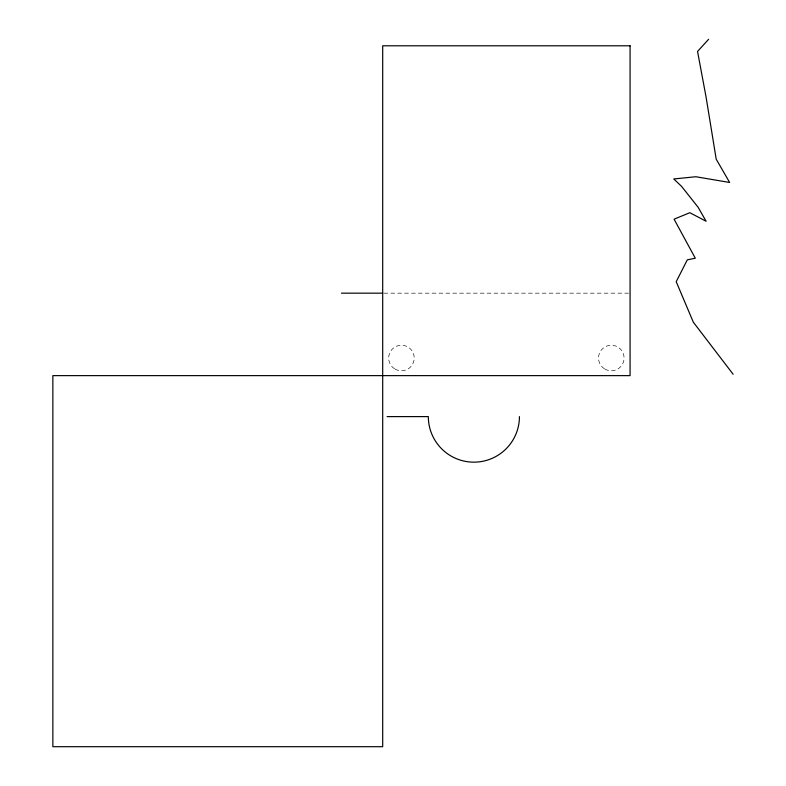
<?xml version="1.0" encoding="UTF-8"?>
<svg xmlns="http://www.w3.org/2000/svg" width="786" height="786" viewBox="0 0 786 786"><rect width="100%" height="100%" fill="white"/><g stroke="black" fill="none" stroke-linecap="round" stroke-linejoin="round"><path stroke-width="0.59" stroke-dasharray="3.93 2.95" d="M383.922 293.168L628.859 293.168M395.053 369.086A12.782 12.782 0 0 0 414.222 358.023A12.782 12.782 0 0 0 395.053 346.95A12.782 12.782 0 0 0 395.053 369.086M604.915 369.086A12.782 12.782 0 0 0 624.084 358.023A12.782 12.782 0 0 0 604.915 346.95A12.782 12.782 0 0 0 604.915 369.086"/><path stroke-width="1.18" d="M708.618 39.3L697.546 51.434L706.064 97.012L716.203 159.175L729.644 182.47L695.826 176.742L673.74 178.962L681.452 186.233L698.096 207.239L706.103 221.259L689.823 212.701L674.083 219.186L695.296 258.221L687.308 259.842L676.206 281.702L693.36 322.24L733.142 374.264M341.468 293.168L382.694 293.168M387.095 416.609L428.321 416.609A45.559 45.559 0 0 0 473.879 462.168A45.559 45.559 0 0 0 519.438 416.609M630.077 45.794L382.694 45.794L382.694 746.7L52.858 746.7L52.858 375.629L630.077 375.629L630.077 45.794"/></g></svg>
